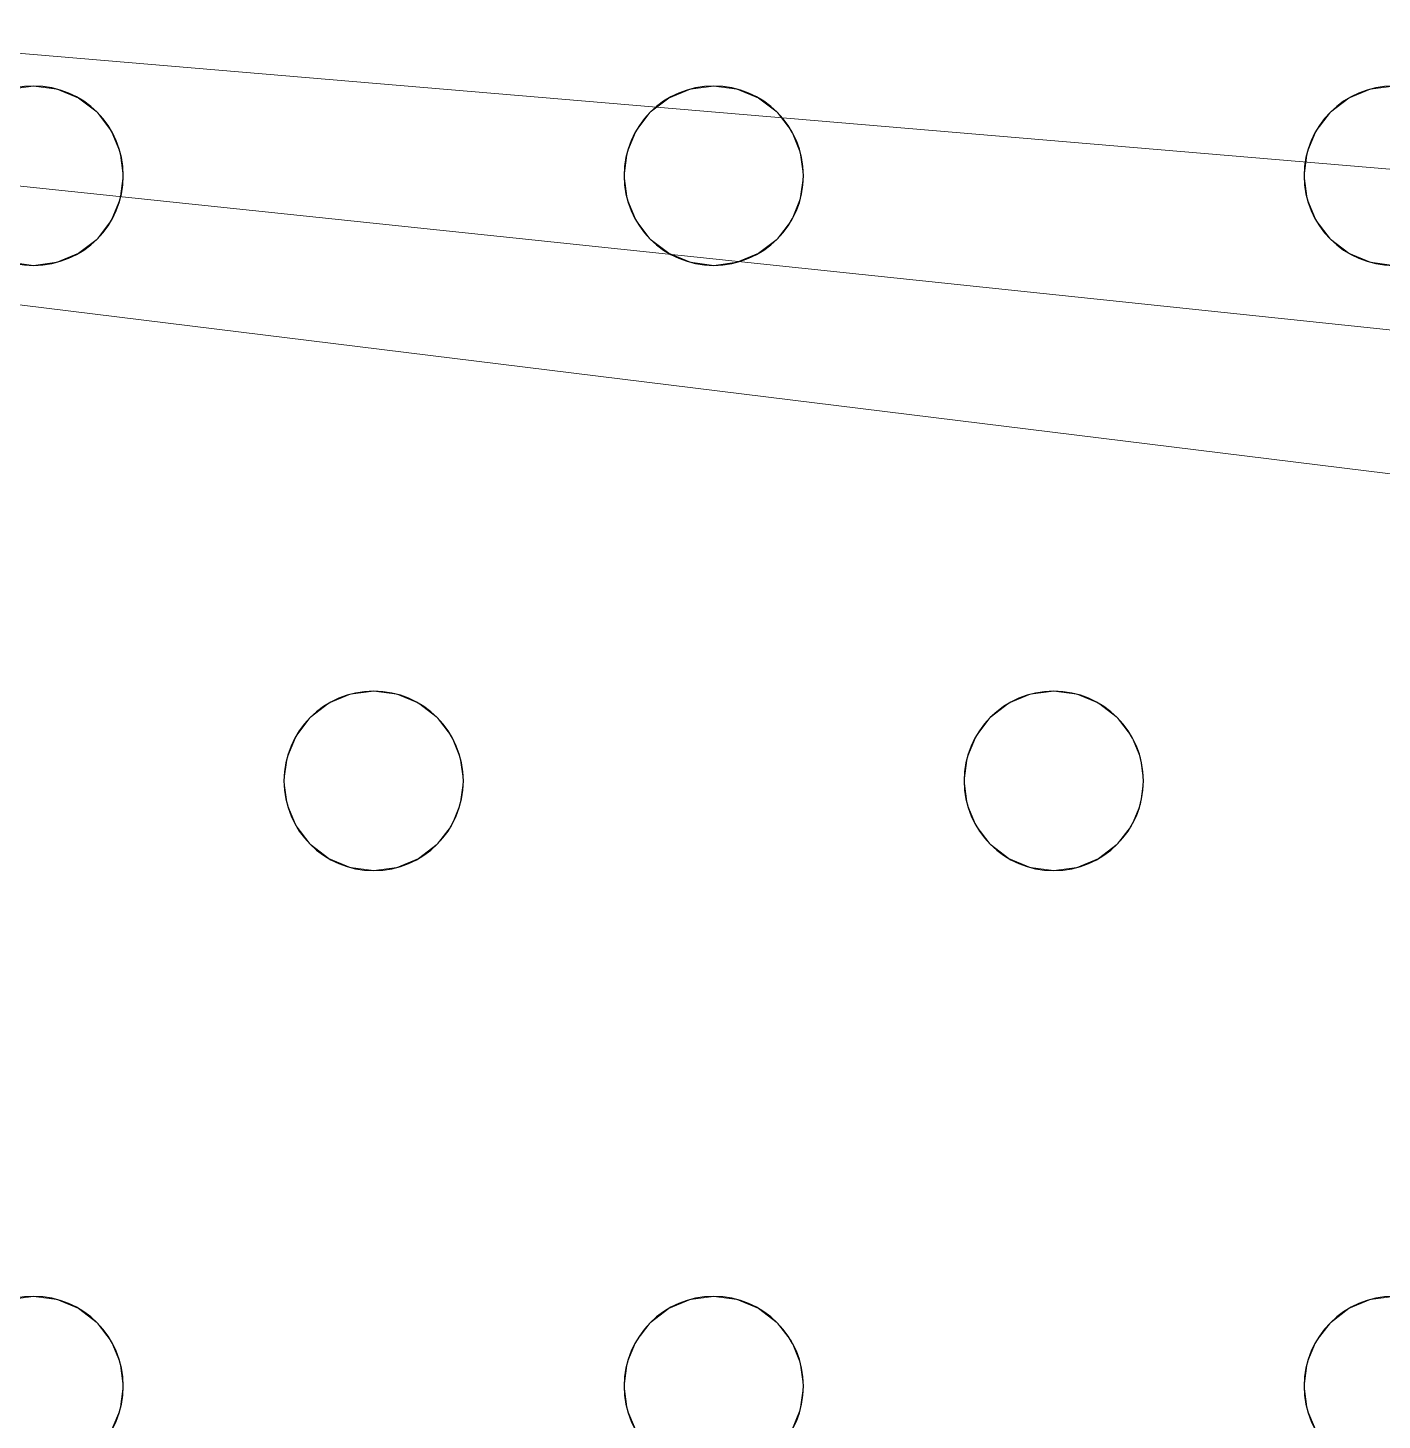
# Model space of a CAD drawing. Header units: millimetres. Extents: x -1 to 1201, y -701 to 1.
# Drawn here: x 412.6 to 473, y -153.5 to -91.4 of the extents above; entities that cross this region are included whole.
import ezdxf

# ---------------------------------------------------------------- set-up
doc = ezdxf.new("R2010")
doc.units = ezdxf.units.MM
doc.layers.add('IQ_200_3D', color=1, linetype='Continuous')
doc.layers.add('IQ_204_2D', color=7, linetype='Continuous')

msp = doc.modelspace()

# ---------------------------------------------------------------- linework, layer by layer
at = {"layer": 'IQ_200_3D', "lineweight": 18}
for points, invisible_edges in [([(554.549, -73, 890), (124.349, -73, 890), (352.216, -94, 890), (382.549, -94, 890)], 14), ([(124.349, -73, 888), (554.549, -73, 888), (352.216, -94, 888)], 14), ([(554.549, -73, 888), (412.882, -94, 888), (382.549, -94, 888), (352.216, -94, 888)], 15), ([(382.549, -94, 890), (383.584, -94.136, 890), (412.882, -94, 890), (554.549, -73, 890)], 14), ([(412.882, -94, 890), (413.918, -94.136, 890), (443.216, -94, 890), (554.549, -73, 890)], 14), ([(554.549, -73, 888), (473.549, -94, 888), (443.216, -94, 888), (412.882, -94, 888)], 15), ([(443.216, -94, 890), (473.549, -94, 890), (554.549, -73, 890)], 15), ([(383.584, -94.136, 888), (382.549, -94, 888), (412.882, -94, 888), (411.847, -94.136, 888)], 10), ([(383.584, -94.136, 890), (384.549, -94.536, 890), (411.847, -94.136, 890), (412.882, -94, 890)], 10), ([(411.847, -94.136, 888), (412.882, -94, 888), (412.882, -94, 890), (411.847, -94.136, 890)], 10), ([(413.918, -94.136, 888), (412.882, -94, 888), (443.216, -94, 888), (442.18, -94.136, 888)], 10), ([(412.882, -94, 888), (413.918, -94.136, 888), (413.918, -94.136, 890), (412.882, -94, 890)], 10), ([(413.918, -94.136, 890), (414.882, -94.536, 890), (442.18, -94.136, 890), (443.216, -94, 890)], 10), ([(414.882, -94.536, 888), (413.918, -94.136, 888), (442.18, -94.136, 888), (441.216, -94.536, 888)], 10), ([(414.882, -94.536, 890), (413.918, -94.136, 890), (413.918, -94.136, 888), (414.882, -94.536, 888)], 10), ([(414.882, -94.536, 890), (415.711, -95.172, 890), (441.216, -94.536, 890), (442.18, -94.136, 890)], 10), ([(442.18, -94.136, 890), (441.216, -94.536, 890), (441.216, -94.536, 888), (442.18, -94.136, 888)], 10), ([(442.18, -94.136, 888), (443.216, -94, 888), (443.216, -94, 890), (442.18, -94.136, 890)], 10), ([(473.549, -94, 890), (443.216, -94, 890), (444.251, -94.136, 890), (472.514, -94.136, 890)], 5), ([(444.251, -94.136, 888), (443.216, -94, 888), (473.549, -94, 888), (472.514, -94.136, 888)], 10), ([(443.216, -94, 888), (444.251, -94.136, 888), (444.251, -94.136, 890), (443.216, -94, 890)], 10), ([(472.514, -94.136, 890), (444.251, -94.136, 890), (445.216, -94.536, 890), (471.549, -94.536, 890)], 5), ([(445.216, -94.536, 888), (444.251, -94.136, 888), (472.514, -94.136, 888), (471.549, -94.536, 888)], 10), ([(445.216, -94.536, 890), (444.251, -94.136, 890), (444.251, -94.136, 888), (445.216, -94.536, 888)], 10), ([(472.514, -94.136, 890), (471.549, -94.536, 890), (471.549, -94.536, 888), (472.514, -94.136, 888)], 10), ([(472.514, -94.136, 888), (473.549, -94, 888), (473.549, -94, 890), (472.514, -94.136, 890)], 10), ([(415.711, -95.172, 888), (414.882, -94.536, 888), (441.216, -94.536, 888), (440.387, -95.172, 888)], 10), ([(415.711, -95.172, 890), (414.882, -94.536, 890), (414.882, -94.536, 888), (415.711, -95.172, 888)], 10), ([(415.711, -95.172, 890), (416.347, -96, 890), (440.387, -95.172, 890), (441.216, -94.536, 890)], 10), ([(441.216, -94.536, 890), (440.387, -95.172, 890), (440.387, -95.172, 888), (441.216, -94.536, 888)], 10), ([(471.549, -94.536, 890), (445.216, -94.536, 890), (446.044, -95.172, 890), (470.721, -95.172, 890)], 5), ([(446.044, -95.172, 888), (445.216, -94.536, 888), (471.549, -94.536, 888)], 14), ([(446.044, -95.172, 890), (445.216, -94.536, 890), (445.216, -94.536, 888), (446.044, -95.172, 888)], 10), ([(470.721, -95.172, 888), (446.68, -96, 888), (446.044, -95.172, 888), (471.549, -94.536, 888)], 5), ([(471.549, -94.536, 890), (470.721, -95.172, 890), (470.721, -95.172, 888), (471.549, -94.536, 888)], 10), ([(416.347, -96, 888), (415.711, -95.172, 888), (440.387, -95.172, 888), (439.752, -96, 888)], 10), ([(416.347, -96, 890), (415.711, -95.172, 890), (415.711, -95.172, 888), (416.347, -96, 888)], 10), ([(416.347, -96, 890), (416.746, -96.965, 890), (439.752, -96, 890), (440.387, -95.172, 890)], 10), ([(440.387, -95.172, 890), (439.752, -96, 890), (439.752, -96, 888), (440.387, -95.172, 888)], 10), ([(470.721, -95.172, 890), (446.044, -95.172, 890), (446.68, -96, 890), (470.085, -96, 890)], 5), ([(446.68, -96, 890), (446.044, -95.172, 890), (446.044, -95.172, 888), (446.68, -96, 888)], 10), ([(446.68, -96, 888), (470.721, -95.172, 888), (470.085, -96, 888)], 13), ([(470.721, -95.172, 890), (470.085, -96, 890), (470.085, -96, 888), (470.721, -95.172, 888)], 10), ([(439.752, -96, 888), (416.746, -96.965, 888), (416.347, -96, 888)], 13), ([(416.746, -96.965, 890), (416.347, -96, 890), (416.347, -96, 888), (416.746, -96.965, 888)], 10), ([(416.746, -96.965, 890), (416.882, -98, 890), (439.352, -96.965, 890), (439.752, -96, 890)], 10), ([(439.352, -96.965, 888), (416.882, -98, 888), (416.746, -96.965, 888), (439.752, -96, 888)], 5), ([(439.752, -96, 890), (439.352, -96.965, 890), (439.352, -96.965, 888), (439.752, -96, 888)], 10), ([(447.079, -96.965, 890), (469.685, -96.965, 890), (470.085, -96, 890), (446.68, -96, 890)], 5), ([(470.085, -96, 888), (469.685, -96.965, 888), (447.079, -96.965, 888), (446.68, -96, 888)], 10), ([(447.079, -96.965, 890), (446.68, -96, 890), (446.68, -96, 888), (447.079, -96.965, 888)], 10), ([(470.085, -96, 890), (469.685, -96.965, 890), (469.685, -96.965, 888), (470.085, -96, 888)], 10), ([(439.216, -98, 888), (416.746, -99.035, 888), (416.882, -98, 888), (439.352, -96.965, 888)], 5), ([(416.882, -98, 890), (416.746, -96.965, 890), (416.746, -96.965, 888), (416.882, -98, 888)], 2), ([(416.882, -98, 890), (439.216, -98, 890), (439.352, -96.965, 890)], 13), ([(439.352, -96.965, 890), (439.216, -98, 890), (439.216, -98, 888), (439.352, -96.965, 888)], 8), ([(469.685, -96.965, 890), (447.079, -96.965, 890), (447.216, -98, 890), (469.549, -98, 890)], 5), ([(469.685, -96.965, 888), (469.549, -98, 888), (447.216, -98, 888), (447.079, -96.965, 888)], 10), ([(447.216, -98, 890), (447.079, -96.965, 890), (447.079, -96.965, 888), (447.216, -98, 888)], 2), ([(469.685, -96.965, 890), (469.549, -98, 890), (469.549, -98, 888), (469.685, -96.965, 888)], 8), ([(439.352, -99.035, 888), (416.347, -100, 888), (416.746, -99.035, 888), (439.216, -98, 888)], 5), ([(439.216, -98, 890), (416.882, -98, 890), (416.746, -99.035, 890), (439.352, -99.035, 890)], 5), ([(416.746, -99.035, 890), (416.882, -98, 890), (416.882, -98, 888), (416.746, -99.035, 888)], 8), ([(439.216, -98, 890), (439.352, -99.035, 890), (439.352, -99.035, 888), (439.216, -98, 888)], 2), ([(447.079, -99.035, 890), (469.685, -99.035, 890), (469.549, -98, 890), (447.216, -98, 890)], 5), ([(469.549, -98, 888), (469.685, -99.035, 888), (447.079, -99.035, 888), (447.216, -98, 888)], 10), ([(447.079, -99.035, 890), (447.216, -98, 890), (447.216, -98, 888), (447.079, -99.035, 888)], 8), ([(469.549, -98, 890), (469.685, -99.035, 890), (469.685, -99.035, 888), (469.549, -98, 888)], 2), ([(439.352, -99.035, 890), (416.746, -99.035, 890), (416.347, -100, 890), (439.752, -100, 890)], 5), ([(416.347, -100, 888), (439.352, -99.035, 888), (439.752, -100, 888)], 13), ([(416.347, -100, 890), (416.746, -99.035, 890), (416.746, -99.035, 888), (416.347, -100, 888)], 10), ([(439.352, -99.035, 890), (439.752, -100, 890), (439.752, -100, 888), (439.352, -99.035, 888)], 10), ([(446.68, -100, 890), (458.382, -121, 890), (470.085, -100, 890), (469.685, -99.035, 890)], 11), ([(469.685, -99.035, 890), (447.079, -99.035, 890), (446.68, -100, 890)], 13), ([(470.085, -100, 888), (458.382, -121, 888), (446.68, -100, 888), (469.685, -99.035, 888)], 7), ([(469.685, -99.035, 888), (446.68, -100, 888), (447.079, -99.035, 888)], 13), ([(446.68, -100, 890), (447.079, -99.035, 890), (447.079, -99.035, 888), (446.68, -100, 888)], 10), ([(469.685, -99.035, 890), (470.085, -100, 890), (470.085, -100, 888), (469.685, -99.035, 888)], 10), ([(416.347, -100, 890), (415.711, -100.828, 890), (428.049, -121, 890), (439.752, -100, 890)], 14), ([(416.347, -100, 888), (439.752, -100, 888), (428.049, -121, 888), (415.711, -100.828, 888)], 7), ([(415.711, -100.828, 890), (416.347, -100, 890), (416.347, -100, 888), (415.711, -100.828, 888)], 10), ([(428.049, -121, 890), (429.084, -121.136, 890), (440.387, -100.828, 890), (439.752, -100, 890)], 10), ([(440.387, -100.828, 888), (429.084, -121.136, 888), (428.049, -121, 888), (439.752, -100, 888)], 5), ([(439.752, -100, 890), (440.387, -100.828, 890), (440.387, -100.828, 888), (439.752, -100, 888)], 10), ([(446.044, -100.828, 890), (457.347, -121.136, 890), (458.382, -121, 890), (446.68, -100, 890)], 5), ([(446.68, -100, 888), (458.382, -121, 888), (446.044, -100.828, 888)], 3), ([(446.044, -100.828, 890), (446.68, -100, 890), (446.68, -100, 888), (446.044, -100.828, 888)], 10), ([(470.721, -100.828, 890), (470.085, -100, 890), (458.382, -121, 890), (459.418, -121.136, 890)], 10), ([(458.382, -121, 888), (470.085, -100, 888), (470.721, -100.828, 888), (459.418, -121.136, 888)], 5), ([(470.085, -100, 890), (470.721, -100.828, 890), (470.721, -100.828, 888), (470.085, -100, 888)], 10), ([(427.014, -121.136, 890), (428.049, -121, 890), (415.711, -100.828, 890), (414.882, -101.464, 890)], 10), ([(415.711, -100.828, 888), (428.049, -121, 888), (427.014, -121.136, 888), (414.882, -101.464, 888)], 5), ([(414.882, -101.464, 890), (415.711, -100.828, 890), (415.711, -100.828, 888), (414.882, -101.464, 888)], 10), ([(440.387, -100.828, 890), (429.084, -121.136, 890), (441.216, -101.464, 890)], 3), ([(441.216, -101.464, 888), (429.084, -121.136, 888), (440.387, -100.828, 888)], 3), ([(440.387, -100.828, 890), (441.216, -101.464, 890), (441.216, -101.464, 888), (440.387, -100.828, 888)], 10), ([(457.347, -121.136, 890), (446.044, -100.828, 890), (445.216, -101.464, 890), (456.382, -121.536, 890)], 5), ([(446.044, -100.828, 888), (458.382, -121, 888), (457.347, -121.136, 888), (445.216, -101.464, 888)], 5), ([(445.216, -101.464, 890), (446.044, -100.828, 890), (446.044, -100.828, 888), (445.216, -101.464, 888)], 10), ([(471.549, -101.464, 890), (470.721, -100.828, 890), (459.418, -121.136, 890), (460.382, -121.536, 890)], 10), ([(471.549, -101.464, 888), (459.418, -121.136, 888), (470.721, -100.828, 888)], 3), ([(470.721, -100.828, 890), (471.549, -101.464, 890), (471.549, -101.464, 888), (470.721, -100.828, 888)], 10), ([(400.544, -122.172, 888), (399.716, -121.536, 888), (411.847, -101.864, 888), (412.882, -102, 888)], 10), ([(400.544, -122.172, 890), (401.18, -123, 890), (412.882, -102, 890), (411.847, -101.864, 890)], 10), ([(412.882, -102, 888), (411.847, -101.864, 888), (411.847, -101.864, 890), (412.882, -102, 890)], 10), ([(413.918, -101.864, 890), (412.882, -102, 890), (425.221, -122.172, 890), (426.049, -121.536, 890)], 10), ([(425.221, -122.172, 888), (412.882, -102, 888), (413.918, -101.864, 888)], 13), ([(413.918, -101.864, 888), (412.882, -102, 888), (412.882, -102, 890), (413.918, -101.864, 890)], 10), ([(414.882, -101.464, 890), (413.918, -101.864, 890), (426.049, -121.536, 890), (427.014, -121.136, 890)], 10), ([(426.049, -121.536, 888), (425.221, -122.172, 888), (413.918, -101.864, 888), (414.882, -101.464, 888)], 10), ([(413.918, -101.864, 890), (414.882, -101.464, 890), (414.882, -101.464, 888), (413.918, -101.864, 888)], 10), ([(426.049, -121.536, 888), (414.882, -101.464, 888), (427.014, -121.136, 888)], 3), ([(441.216, -101.464, 890), (429.084, -121.136, 890), (430.049, -121.536, 890), (442.18, -101.864, 890)], 5), ([(430.049, -121.536, 888), (429.084, -121.136, 888), (441.216, -101.464, 888), (442.18, -101.864, 888)], 10), ([(430.878, -122.172, 890), (442.18, -101.864, 890), (430.049, -121.536, 890)], 3), ([(430.878, -122.172, 888), (430.049, -121.536, 888), (442.18, -101.864, 888), (443.216, -102, 888)], 10), ([(430.878, -122.172, 890), (431.513, -123, 890), (443.216, -102, 890), (442.18, -101.864, 890)], 10), ([(441.216, -101.464, 890), (442.18, -101.864, 890), (442.18, -101.864, 888), (441.216, -101.464, 888)], 10), ([(443.216, -102, 888), (442.18, -101.864, 888), (442.18, -101.864, 890), (443.216, -102, 890)], 10), ([(455.554, -122.172, 890), (456.382, -121.536, 890), (444.251, -101.864, 890), (443.216, -102, 890)], 10), ([(443.216, -102, 888), (444.251, -101.864, 888), (455.554, -122.172, 888), (454.918, -123, 888)], 10), ([(444.251, -101.864, 888), (443.216, -102, 888), (443.216, -102, 890), (444.251, -101.864, 890)], 10), ([(445.216, -101.464, 890), (444.251, -101.864, 890), (456.382, -121.536, 890)], 14), ([(456.382, -121.536, 888), (455.554, -122.172, 888), (444.251, -101.864, 888), (445.216, -101.464, 888)], 10), ([(444.251, -101.864, 890), (445.216, -101.464, 890), (445.216, -101.464, 888), (444.251, -101.864, 888)], 10), ([(445.216, -101.464, 888), (457.347, -121.136, 888), (456.382, -121.536, 888)], 13), ([(460.382, -121.536, 888), (459.418, -121.136, 888), (471.549, -101.464, 888), (472.514, -101.864, 888)], 10), ([(472.514, -101.864, 890), (471.549, -101.464, 890), (460.382, -121.536, 890), (461.211, -122.172, 890)], 10), ([(461.211, -122.172, 888), (460.382, -121.536, 888), (472.514, -101.864, 888), (473.549, -102, 888)], 10), ([(473.549, -102, 890), (472.514, -101.864, 890), (461.211, -122.172, 890), (461.847, -123, 890)], 10), ([(471.549, -101.464, 890), (472.514, -101.864, 890), (472.514, -101.864, 888), (471.549, -101.464, 888)], 10), ([(473.549, -102, 888), (472.514, -101.864, 888), (472.514, -101.864, 890), (473.549, -102, 890)], 10), ([(401.18, -123, 888), (400.544, -122.172, 888), (412.882, -102, 888)], 14), ([(401.18, -123, 890), (401.579, -123.965, 890), (424.585, -123, 890), (412.882, -102, 890)], 14), ([(412.882, -102, 888), (425.221, -122.172, 888), (424.585, -123, 888), (401.18, -123, 888)], 13), ([(425.221, -122.172, 890), (412.882, -102, 890), (424.585, -123, 890)], 3), ([(431.513, -123, 888), (430.878, -122.172, 888), (443.216, -102, 888), (454.918, -123, 888)], 14), ([(454.918, -123, 890), (455.554, -122.172, 890), (443.216, -102, 890), (431.513, -123, 890)], 14), ([(461.847, -123, 888), (461.211, -122.172, 888), (473.549, -102, 888), (485.252, -123, 888)], 14), ([(461.847, -123, 890), (462.246, -123.965, 890), (485.252, -123, 890), (473.549, -102, 890)], 14), ([(427.014, -121.136, 888), (428.049, -121, 888), (428.049, -121, 890), (427.014, -121.136, 890)], 10), ([(428.049, -121, 888), (429.084, -121.136, 888), (429.084, -121.136, 890), (428.049, -121, 890)], 10), ([(457.347, -121.136, 888), (458.382, -121, 888), (458.382, -121, 890), (457.347, -121.136, 890)], 10), ([(458.382, -121, 888), (459.418, -121.136, 888), (459.418, -121.136, 890), (458.382, -121, 890)], 10), ([(426.049, -121.536, 890), (425.221, -122.172, 890), (425.221, -122.172, 888), (426.049, -121.536, 888)], 10), ([(427.014, -121.136, 890), (426.049, -121.536, 890), (426.049, -121.536, 888), (427.014, -121.136, 888)], 10), ([(430.049, -121.536, 890), (429.084, -121.136, 890), (429.084, -121.136, 888), (430.049, -121.536, 888)], 10), ([(430.878, -122.172, 890), (430.049, -121.536, 890), (430.049, -121.536, 888), (430.878, -122.172, 888)], 10), ([(456.382, -121.536, 890), (455.554, -122.172, 890), (455.554, -122.172, 888), (456.382, -121.536, 888)], 10), ([(457.347, -121.136, 890), (456.382, -121.536, 890), (456.382, -121.536, 888), (457.347, -121.136, 888)], 10), ([(460.382, -121.536, 890), (459.418, -121.136, 890), (459.418, -121.136, 888), (460.382, -121.536, 888)], 10), ([(461.211, -122.172, 890), (460.382, -121.536, 890), (460.382, -121.536, 888), (461.211, -122.172, 888)], 10), ([(425.221, -122.172, 890), (424.585, -123, 890), (424.585, -123, 888), (425.221, -122.172, 888)], 10), ([(431.513, -123, 890), (430.878, -122.172, 890), (430.878, -122.172, 888), (431.513, -123, 888)], 10), ([(455.554, -122.172, 890), (454.918, -123, 890), (454.918, -123, 888), (455.554, -122.172, 888)], 10), ([(461.847, -123, 890), (461.211, -122.172, 890), (461.211, -122.172, 888), (461.847, -123, 888)], 10), ([(401.579, -123.965, 888), (401.18, -123, 888), (424.585, -123, 888), (424.185, -123.965, 888)], 10), ([(401.579, -123.965, 890), (401.716, -125, 890), (424.185, -123.965, 890), (424.585, -123, 890)], 10), ([(424.585, -123, 890), (424.185, -123.965, 890), (424.185, -123.965, 888), (424.585, -123, 888)], 10), ([(454.918, -123, 890), (431.513, -123, 890), (431.913, -123.965, 890), (454.519, -123.965, 890)], 5), ([(431.913, -123.965, 888), (431.513, -123, 888), (454.918, -123, 888), (454.519, -123.965, 888)], 10), ([(431.913, -123.965, 890), (431.513, -123, 890), (431.513, -123, 888), (431.913, -123.965, 888)], 10), ([(454.918, -123, 890), (454.519, -123.965, 890), (454.519, -123.965, 888), (454.918, -123, 888)], 10), ([(462.246, -123.965, 888), (461.847, -123, 888), (485.252, -123, 888), (484.852, -123.965, 888)], 10), ([(462.246, -123.965, 890), (461.847, -123, 890), (461.847, -123, 888), (462.246, -123.965, 888)], 10), ([(462.246, -123.965, 890), (484.852, -123.965, 890), (485.252, -123, 890)], 13), ([(424.185, -123.965, 888), (424.049, -125, 888), (401.716, -125, 888), (401.579, -123.965, 888)], 10), ([(401.716, -125, 890), (424.049, -125, 890), (424.185, -123.965, 890)], 13), ([(424.185, -123.965, 890), (424.049, -125, 890), (424.049, -125, 888), (424.185, -123.965, 888)], 8), ([(432.049, -125, 890), (454.382, -125, 890), (454.519, -123.965, 890), (431.913, -123.965, 890)], 5), ([(454.382, -125, 888), (431.913, -126.035, 888), (432.049, -125, 888), (454.519, -123.965, 888)], 5), ([(454.519, -123.965, 888), (432.049, -125, 888), (431.913, -123.965, 888)], 13), ([(432.049, -125, 890), (431.913, -123.965, 890), (431.913, -123.965, 888), (432.049, -125, 888)], 2), ([(454.519, -123.965, 890), (454.382, -125, 890), (454.382, -125, 888), (454.519, -123.965, 888)], 8), ([(484.852, -123.965, 890), (462.246, -123.965, 890), (462.382, -125, 890), (484.716, -125, 890)], 5), ([(484.852, -123.965, 888), (462.382, -125, 888), (462.246, -123.965, 888)], 13), ([(484.716, -125, 888), (462.246, -126.035, 888), (462.382, -125, 888), (484.852, -123.965, 888)], 5), ([(462.382, -125, 890), (462.246, -123.965, 890), (462.246, -123.965, 888), (462.382, -125, 888)], 2), ([(424.049, -125, 890), (401.716, -125, 890), (401.579, -126.035, 890), (424.185, -126.035, 890)], 5), ([(401.579, -126.035, 888), (401.716, -125, 888), (424.049, -125, 888), (424.185, -126.035, 888)], 10), ([(424.049, -125, 890), (424.185, -126.035, 890), (424.185, -126.035, 888), (424.049, -125, 888)], 2), ([(431.913, -126.035, 888), (454.382, -125, 888), (454.519, -126.035, 888), (431.513, -127, 888)], 5), ([(431.913, -126.035, 890), (454.519, -126.035, 890), (454.382, -125, 890), (432.049, -125, 890)], 5), ([(431.913, -126.035, 890), (432.049, -125, 890), (432.049, -125, 888), (431.913, -126.035, 888)], 8), ([(454.382, -125, 890), (454.519, -126.035, 890), (454.519, -126.035, 888), (454.382, -125, 888)], 2), ([(462.246, -126.035, 890), (461.847, -127, 890), (484.852, -126.035, 890), (484.716, -125, 890)], 10), ([(484.716, -125, 890), (462.382, -125, 890), (462.246, -126.035, 890)], 13), ([(462.246, -126.035, 888), (484.716, -125, 888), (484.852, -126.035, 888)], 13), ([(462.246, -126.035, 890), (462.382, -125, 890), (462.382, -125, 888), (462.246, -126.035, 888)], 8), ([(424.185, -126.035, 890), (401.579, -126.035, 890), (401.18, -127, 890), (424.585, -127, 890)], 5), ([(401.18, -127, 888), (401.579, -126.035, 888), (424.185, -126.035, 888), (424.585, -127, 888)], 10), ([(424.185, -126.035, 890), (424.585, -127, 890), (424.585, -127, 888), (424.185, -126.035, 888)], 10), ([(454.519, -126.035, 890), (431.913, -126.035, 890), (431.513, -127, 890), (454.918, -127, 890)], 5), ([(431.513, -127, 888), (454.519, -126.035, 888), (454.918, -127, 888), (443.216, -148, 888)], 13), ([(431.513, -127, 890), (431.913, -126.035, 890), (431.913, -126.035, 888), (431.513, -127, 888)], 10), ([(454.519, -126.035, 890), (454.918, -127, 890), (454.918, -127, 888), (454.519, -126.035, 888)], 10), ([(461.847, -127, 890), (485.252, -127, 890), (484.852, -126.035, 890)], 13), ([(461.847, -127, 888), (462.246, -126.035, 888), (484.852, -126.035, 888), (485.252, -127, 888)], 10), ([(461.847, -127, 890), (462.246, -126.035, 890), (462.246, -126.035, 888), (461.847, -127, 888)], 10), ([(401.18, -127, 890), (400.544, -127.828, 890), (412.882, -148, 890), (424.585, -127, 890)], 14), ([(412.882, -148, 888), (400.544, -127.828, 888), (401.18, -127, 888), (424.585, -127, 888)], 13), ([(425.221, -127.828, 890), (424.585, -127, 890), (412.882, -148, 890)], 14), ([(425.221, -127.828, 888), (413.918, -148.136, 888), (412.882, -148, 888), (424.585, -127, 888)], 5), ([(424.585, -127, 890), (425.221, -127.828, 890), (425.221, -127.828, 888), (424.585, -127, 888)], 10), ([(431.513, -127, 890), (430.878, -127.828, 890), (443.216, -148, 890), (454.918, -127, 890)], 14), ([(430.878, -127.828, 888), (431.513, -127, 888), (443.216, -148, 888), (442.18, -148.136, 888)], 10), ([(430.878, -127.828, 890), (431.513, -127, 890), (431.513, -127, 888), (430.878, -127.828, 888)], 10), ([(455.554, -127.828, 890), (454.918, -127, 890), (443.216, -148, 890)], 14), ([(443.216, -148, 888), (454.918, -127, 888), (455.554, -127.828, 888), (444.251, -148.136, 888)], 5), ([(454.918, -127, 890), (455.554, -127.828, 890), (455.554, -127.828, 888), (454.918, -127, 888)], 10), ([(461.847, -127, 890), (461.211, -127.828, 890), (473.549, -148, 890), (485.252, -127, 890)], 14), ([(473.549, -148, 888), (461.211, -127.828, 888), (461.847, -127, 888), (485.252, -127, 888)], 13), ([(461.211, -127.828, 890), (461.847, -127, 890), (461.847, -127, 888), (461.211, -127.828, 888)], 10), ([(400.544, -127.828, 890), (399.716, -128.464, 890), (411.847, -148.136, 890), (412.882, -148, 890)], 10), ([(411.847, -148.136, 888), (399.716, -128.464, 888), (400.544, -127.828, 888), (412.882, -148, 888)], 5), ([(413.918, -148.136, 890), (426.049, -128.464, 890), (425.221, -127.828, 890), (412.882, -148, 890)], 5), ([(425.221, -127.828, 888), (426.049, -128.464, 888), (413.918, -148.136, 888)], 14), ([(425.221, -127.828, 890), (426.049, -128.464, 890), (426.049, -128.464, 888), (425.221, -127.828, 888)], 10), ([(430.878, -127.828, 890), (430.049, -128.464, 890), (442.18, -148.136, 890), (443.216, -148, 890)], 10), ([(430.049, -128.464, 888), (430.878, -127.828, 888), (442.18, -148.136, 888), (441.216, -148.536, 888)], 10), ([(430.049, -128.464, 890), (430.878, -127.828, 890), (430.878, -127.828, 888), (430.049, -128.464, 888)], 10), ([(444.251, -148.136, 890), (456.382, -128.464, 890), (455.554, -127.828, 890), (443.216, -148, 890)], 5), ([(456.382, -128.464, 888), (444.251, -148.136, 888), (455.554, -127.828, 888)], 3), ([(455.554, -127.828, 890), (456.382, -128.464, 890), (456.382, -128.464, 888), (455.554, -127.828, 888)], 10), ([(472.514, -148.136, 890), (461.211, -127.828, 890), (460.382, -128.464, 890), (471.549, -148.536, 890)], 5), ([(472.514, -148.136, 888), (460.382, -128.464, 888), (461.211, -127.828, 888), (473.549, -148, 888)], 5), ([(460.382, -128.464, 890), (461.211, -127.828, 890), (461.211, -127.828, 888), (460.382, -128.464, 888)], 10), ([(472.514, -148.136, 890), (473.549, -148, 890), (461.211, -127.828, 890)], 14), ([(426.049, -128.464, 890), (413.918, -148.136, 890), (414.882, -148.536, 890), (427.014, -128.864, 890)], 5), ([(414.882, -148.536, 888), (413.918, -148.136, 888), (426.049, -128.464, 888), (427.014, -128.864, 888)], 10), ([(426.049, -128.464, 890), (427.014, -128.864, 890), (427.014, -128.864, 888), (426.049, -128.464, 888)], 10), ([(430.049, -128.464, 890), (429.084, -128.864, 890), (441.216, -148.536, 890), (442.18, -148.136, 890)], 10), ([(429.084, -128.864, 888), (430.049, -128.464, 888), (441.216, -148.536, 888), (440.387, -149.172, 888)], 10), ([(429.084, -128.864, 890), (430.049, -128.464, 890), (430.049, -128.464, 888), (429.084, -128.864, 888)], 10), ([(445.216, -148.536, 890), (457.347, -128.864, 890), (456.382, -128.464, 890), (444.251, -148.136, 890)], 5), ([(445.216, -148.536, 888), (444.251, -148.136, 888), (456.382, -128.464, 888), (457.347, -128.864, 888)], 10), ([(456.382, -128.464, 890), (457.347, -128.864, 890), (457.347, -128.864, 888), (456.382, -128.464, 888)], 10), ([(471.549, -148.536, 890), (460.382, -128.464, 890), (459.418, -128.864, 890), (470.721, -149.172, 890)], 5), ([(471.549, -148.536, 888), (459.418, -128.864, 888), (460.382, -128.464, 888), (472.514, -148.136, 888)], 5), ([(459.418, -128.864, 890), (460.382, -128.464, 890), (460.382, -128.464, 888), (459.418, -128.864, 888)], 10), ([(415.711, -149.172, 890), (428.049, -129, 890), (427.014, -128.864, 890), (414.882, -148.536, 890)], 5), ([(427.014, -128.864, 888), (428.049, -129, 888), (415.711, -149.172, 888), (414.882, -148.536, 888)], 10), ([(428.049, -129, 890), (415.711, -149.172, 890), (416.347, -150, 890), (439.752, -150, 890)], 13), ([(416.347, -150, 888), (415.711, -149.172, 888), (428.049, -129, 888), (439.752, -150, 888)], 14), ([(428.049, -129, 888), (427.014, -128.864, 888), (427.014, -128.864, 890), (428.049, -129, 890)], 10), ([(429.084, -128.864, 890), (428.049, -129, 890), (440.387, -149.172, 890), (441.216, -148.536, 890)], 10), ([(428.049, -129, 888), (429.084, -128.864, 888), (440.387, -149.172, 888), (439.752, -150, 888)], 10), ([(429.084, -128.864, 888), (428.049, -129, 888), (428.049, -129, 890), (429.084, -128.864, 890)], 10), ([(428.049, -129, 890), (439.752, -150, 890), (440.387, -149.172, 890)], 13), ([(445.216, -148.536, 890), (446.044, -149.172, 890), (457.347, -128.864, 890)], 14), ([(446.044, -149.172, 888), (445.216, -148.536, 888), (457.347, -128.864, 888), (458.382, -129, 888)], 10), ([(458.382, -129, 890), (457.347, -128.864, 890), (446.044, -149.172, 890), (446.68, -150, 890)], 10), ([(446.68, -150, 888), (446.044, -149.172, 888), (458.382, -129, 888), (470.085, -150, 888)], 14), ([(446.68, -150, 890), (447.079, -150.965, 890), (470.085, -150, 890), (458.382, -129, 890)], 14), ([(458.382, -129, 888), (457.347, -128.864, 888), (457.347, -128.864, 890), (458.382, -129, 890)], 10), ([(470.721, -149.172, 890), (459.418, -128.864, 890), (458.382, -129, 890), (470.085, -150, 890)], 5), ([(458.382, -129, 888), (459.418, -128.864, 888), (470.721, -149.172, 888), (470.085, -150, 888)], 10), ([(459.418, -128.864, 888), (458.382, -129, 888), (458.382, -129, 890), (459.418, -128.864, 890)], 10), ([(459.418, -128.864, 888), (471.549, -148.536, 888), (470.721, -149.172, 888)], 13), ([(411.847, -148.136, 888), (412.882, -148, 888), (412.882, -148, 890), (411.847, -148.136, 890)], 10), ([(412.882, -148, 888), (413.918, -148.136, 888), (413.918, -148.136, 890), (412.882, -148, 890)], 10), ([(414.882, -148.536, 890), (413.918, -148.136, 890), (413.918, -148.136, 888), (414.882, -148.536, 888)], 10), ([(442.18, -148.136, 890), (441.216, -148.536, 890), (441.216, -148.536, 888), (442.18, -148.136, 888)], 10), ([(442.18, -148.136, 888), (443.216, -148, 888), (443.216, -148, 890), (442.18, -148.136, 890)], 10), ([(443.216, -148, 888), (444.251, -148.136, 888), (444.251, -148.136, 890), (443.216, -148, 890)], 10), ([(445.216, -148.536, 890), (444.251, -148.136, 890), (444.251, -148.136, 888), (445.216, -148.536, 888)], 10), ([(472.514, -148.136, 890), (471.549, -148.536, 890), (471.549, -148.536, 888), (472.514, -148.136, 888)], 10), ([(472.514, -148.136, 888), (473.549, -148, 888), (473.549, -148, 890), (472.514, -148.136, 890)], 10), ([(415.711, -149.172, 890), (414.882, -148.536, 890), (414.882, -148.536, 888), (415.711, -149.172, 888)], 10), ([(441.216, -148.536, 890), (440.387, -149.172, 890), (440.387, -149.172, 888), (441.216, -148.536, 888)], 10), ([(446.044, -149.172, 890), (445.216, -148.536, 890), (445.216, -148.536, 888), (446.044, -149.172, 888)], 10), ([(471.549, -148.536, 890), (470.721, -149.172, 890), (470.721, -149.172, 888), (471.549, -148.536, 888)], 10), ([(416.347, -150, 890), (415.711, -149.172, 890), (415.711, -149.172, 888), (416.347, -150, 888)], 10), ([(440.387, -149.172, 890), (439.752, -150, 890), (439.752, -150, 888), (440.387, -149.172, 888)], 10), ([(446.68, -150, 890), (446.044, -149.172, 890), (446.044, -149.172, 888), (446.68, -150, 888)], 10), ([(470.721, -149.172, 890), (470.085, -150, 890), (470.085, -150, 888), (470.721, -149.172, 888)], 10), ([(439.752, -150, 890), (416.347, -150, 890), (416.746, -150.965, 890), (439.352, -150.965, 890)], 5), ([(416.746, -150.965, 888), (416.347, -150, 888), (439.752, -150, 888), (439.352, -150.965, 888)], 10), ([(416.746, -150.965, 890), (416.347, -150, 890), (416.347, -150, 888), (416.746, -150.965, 888)], 10), ([(439.752, -150, 890), (439.352, -150.965, 890), (439.352, -150.965, 888), (439.752, -150, 888)], 10), ([(470.085, -150, 888), (469.685, -150.965, 888), (447.079, -150.965, 888), (446.68, -150, 888)], 10), ([(447.079, -150.965, 890), (446.68, -150, 890), (446.68, -150, 888), (447.079, -150.965, 888)], 10), ([(447.079, -150.965, 890), (447.216, -152, 890), (469.685, -150.965, 890), (470.085, -150, 890)], 10), ([(470.085, -150, 890), (469.685, -150.965, 890), (469.685, -150.965, 888), (470.085, -150, 888)], 10), ([(439.352, -150.965, 890), (416.746, -150.965, 890), (416.882, -152, 890)], 13), ([(416.882, -152, 890), (416.746, -153.035, 890), (439.216, -152, 890), (439.352, -150.965, 890)], 10), ([(439.216, -152, 888), (416.746, -153.035, 888), (416.882, -152, 888), (439.352, -150.965, 888)], 5), ([(439.352, -150.965, 888), (416.882, -152, 888), (416.746, -150.965, 888)], 13), ([(416.882, -152, 890), (416.746, -150.965, 890), (416.746, -150.965, 888), (416.882, -152, 888)], 2), ([(439.352, -150.965, 890), (439.216, -152, 890), (439.216, -152, 888), (439.352, -150.965, 888)], 8), ([(447.216, -152, 890), (447.079, -153.035, 890), (469.549, -152, 890), (469.685, -150.965, 890)], 10), ([(447.216, -152, 888), (447.079, -150.965, 888), (469.685, -150.965, 888), (469.549, -152, 888)], 10), ([(447.216, -152, 890), (447.079, -150.965, 890), (447.079, -150.965, 888), (447.216, -152, 888)], 2), ([(469.685, -150.965, 890), (469.549, -152, 890), (469.549, -152, 888), (469.685, -150.965, 888)], 8), ([(416.746, -153.035, 890), (439.352, -153.035, 890), (439.216, -152, 890)], 13), ([(416.746, -153.035, 888), (439.216, -152, 888), (439.352, -153.035, 888)], 13), ([(416.746, -153.035, 890), (416.882, -152, 890), (416.882, -152, 888), (416.746, -153.035, 888)], 8), ([(439.216, -152, 890), (439.352, -153.035, 890), (439.352, -153.035, 888), (439.216, -152, 888)], 2), ([(469.685, -153.035, 888), (446.68, -154, 888), (447.079, -153.035, 888), (469.549, -152, 888)], 5), ([(469.549, -152, 890), (447.079, -153.035, 890), (469.685, -153.035, 890)], 3), ([(447.079, -153.035, 888), (447.216, -152, 888), (469.549, -152, 888)], 14), ([(447.079, -153.035, 890), (447.216, -152, 890), (447.216, -152, 888), (447.079, -153.035, 888)], 8), ([(469.549, -152, 890), (469.685, -153.035, 890), (469.685, -153.035, 888), (469.549, -152, 888)], 2), ([(439.352, -153.035, 890), (416.746, -153.035, 890), (416.347, -154, 890), (439.752, -154, 890)], 5), ([(416.347, -154, 888), (416.746, -153.035, 888), (439.352, -153.035, 888), (439.752, -154, 888)], 10), ([(416.347, -154, 890), (416.746, -153.035, 890), (416.746, -153.035, 888), (416.347, -154, 888)], 10), ([(439.352, -153.035, 890), (439.752, -154, 890), (439.752, -154, 888), (439.352, -153.035, 888)], 10), ([(469.685, -153.035, 890), (447.079, -153.035, 890), (446.68, -154, 890), (470.085, -154, 890)], 5), ([(446.68, -154, 888), (469.685, -153.035, 888), (470.085, -154, 888)], 13), ([(446.68, -154, 890), (447.079, -153.035, 890), (447.079, -153.035, 888), (446.68, -154, 888)], 10), ([(469.685, -153.035, 890), (470.085, -154, 890), (470.085, -154, 888), (469.685, -153.035, 888)], 10)]:
    msp.add_3dface(points, dxfattribs=dict(at, invisible_edges=invisible_edges))
at = {"layer": 'IQ_204_2D'}
for centre, start, end in [((412.882, -98), 0, 180), ((443.216, -98), 0, 180), ((473.549, -98), 0, 180), ((412.882, -98), 180, 0), ((443.216, -98), 180, 360), ((473.549, -98), 180, 0), ((428.049, -125), 0, 180), ((458.382, -125), 0, 180), ((428.049, -125), 180, 0), ((458.382, -125), 180, 360), ((412.882, -152), 0, 180), ((443.216, -152), 0, 180), ((473.549, -152), 0, 180), ((412.882, -152), 180, 0), ((443.216, -152), 180, 360), ((473.549, -152), 180, 0)]:
    msp.add_arc(centre, 4, start, end, dxfattribs=at)

# ---------------------------------------------------------------- meshes
at = {"layer": 'IQ_200_3D', "lineweight": 18}
mesh = msp.add_polyface(dxfattribs=at)
corners = [(1200, 0, 850), (1200, -700, 850), (0, -700, 850), (0, 0, 850), (810.5, -594, 850), (811.556, -602.023, 850), (814.653, -609.5, 850), (819.58, -615.92, 850), (826, -620.847, 850), (833.477, -623.944, 850), (841.5, -625, 850), (1059.5, -625, 850), (1067.523, -623.944, 850), (1075, -620.847, 850), (1081.42, -615.92, 850), (1086.347, -609.5, 850), (1089.444, -602.023, 850), (1090.5, -594, 850), (1090.5, -476, 850), (1089.444, -467.977, 850), (1086.347, -460.5, 850), (1081.42, -454.08, 850), (1075, -449.153, 850), (1067.523, -446.056, 850), (1059.5, -445, 850), (841.5, -445, 850), (833.477, -446.056, 850), (826, -449.153, 850), (819.58, -454.08, 850), (814.653, -460.5, 850), (811.556, -467.977, 850), (810.5, -476, 850)]
mesh.append_faces([[corners[k] for k in face] for face in [(29, 3, 28), (6, 2, 5), (4, 2, 31), (23, 0, 22), (13, 1, 12), (15, 1, 14), (11, 1, 10)]], dxfattribs={"vtx0": -1, "vtx1": -1})
mesh.append_faces([[corners[k] for k in face] for face in [(3, 29, 30, 2), (2, 30, 31), (0, 25, 26), (2, 6, 7), (2, 9, 10, 1), (0, 20, 21), (1, 18, 19), (1, 15, 16)]], dxfattribs={"vtx0": -1, "vtx2": -1})
mesh.append_faces([[corners[k] for k in face] for face in [(27, 28, 3), (4, 5, 2), (7, 8, 2), (8, 9, 2), (23, 24, 0), (21, 22, 0), (24, 25, 0), (13, 14, 1), (11, 12, 1), (16, 17, 1), (17, 18, 1)]], dxfattribs={"vtx1": -1, "vtx2": -1})
mesh.append_faces([[corners[k] for k in face] for face in [(26, 27, 3, 0), (19, 20, 0, 1)]], dxfattribs={"vtx1": -1, "vtx3": -1})
mesh = msp.add_polyface(dxfattribs=at)
corners = [(1200, -700, 900), (1200, -23, 900), (0, -23, 900), (0, -700, 900), (90, -35.113, 900), (1110, -35.113, 900), (1129.382, -37.665, 900), (1147.443, -45.146, 900), (1162.953, -57.047, 900), (1174.854, -72.557, 900), (1182.335, -90.618, 900), (1184.887, -110, 900), (1184.887, -610, 900), (1182.335, -629.382, 900), (1174.854, -647.443, 900), (1162.953, -662.953, 900), (1147.443, -674.854, 900), (1129.382, -682.335, 900), (1110, -684.887, 900), (90, -684.887, 900), (70.618, -682.335, 900), (52.557, -674.854, 900), (37.047, -662.953, 900), (25.146, -647.443, 900), (17.665, -629.382, 900), (15.113, -610, 900), (15.113, -110, 900), (17.665, -90.618, 900), (25.146, -72.557, 900), (37.047, -57.047, 900), (52.557, -45.146, 900), (70.618, -37.665, 900)]
mesh.append_faces([[corners[k] for k in face] for face in [(9, 1, 8), (14, 0, 13), (31, 2, 30), (28, 2, 27), (21, 3, 20), (23, 3, 22)]], dxfattribs={"vtx0": -1, "vtx1": -1})
mesh.append_faces([[corners[k] for k in face] for face in [(1, 9, 10), (1, 11, 12, 0), (0, 14, 15), (0, 18, 19, 3), (2, 28, 29), (3, 23, 24)]], dxfattribs={"vtx0": -1, "vtx2": -1})
mesh.append_faces([[corners[k] for k in face] for face in [(10, 11, 1), (5, 6, 1), (7, 8, 1), (6, 7, 1), (12, 13, 0), (15, 16, 0), (17, 18, 0), (16, 17, 0), (31, 4, 2), (29, 30, 2), (26, 27, 2), (21, 22, 3), (19, 20, 3), (24, 25, 3)]], dxfattribs={"vtx1": -1, "vtx2": -1})
mesh.append_faces([[corners[k] for k in face] for face in [(4, 5, 1, 2), (25, 26, 2, 3)]], dxfattribs={"vtx1": -1, "vtx3": -1})
mesh = msp.add_polyface(dxfattribs=at)
corners = [(1110, -48.392, 890), (90, -48.392, 890), (66.424, -53.082, 890), (46.437, -66.437, 890), (33.082, -86.424, 890), (28.392, -110, 890), (28.392, -610, 890), (33.082, -633.576, 890), (46.437, -653.563, 890), (66.424, -666.918, 890), (90, -671.608, 890), (1110, -671.608, 890), (1133.576, -666.918, 890), (1153.563, -653.563, 890), (1166.918, -633.576, 890), (1171.608, -610, 890), (1171.608, -110, 890), (1166.918, -86.424, 890), (1153.563, -66.437, 890), (1133.576, -53.082, 890), (122.5, -418.034, 890), (1077.5, -418.034, 890), (1089.656, -419.634, 890), (1100.983, -424.326, 890), (1110.71, -431.79, 890), (1118.174, -441.517, 890), (1122.866, -452.844, 890), (1124.466, -465, 890), (1124.466, -605, 890), (1122.866, -617.156, 890), (1118.174, -628.483, 890), (1110.71, -638.21, 890), (1100.983, -645.674, 890), (1089.656, -650.366, 890), (1077.5, -651.966, 890), (122.5, -651.966, 890), (110.344, -650.366, 890), (99.017, -645.674, 890), (89.29, -638.21, 890), (81.826, -628.483, 890), (77.134, -617.156, 890), (75.534, -605, 890), (75.534, -465, 890), (77.134, -452.844, 890), (81.826, -441.517, 890), (89.29, -431.79, 890), (99.017, -424.326, 890), (110.344, -419.634, 890), (122.5, -68.034, 890), (1077.5, -68.034, 890), (1089.656, -69.634, 890), (1100.983, -74.326, 890), (1110.71, -81.79, 890), (1118.174, -91.517, 890), (1122.866, -102.844, 890), (1124.466, -115, 890), (1124.466, -351, 890), (1122.866, -363.156, 890), (1118.174, -374.483, 890), (1110.71, -384.21, 890), (1100.983, -391.674, 890), (1089.656, -396.366, 890), (1077.5, -397.966, 890), (122.5, -397.966, 890), (110.344, -396.366, 890), (99.017, -391.674, 890), (89.29, -384.21, 890), (81.826, -374.483, 890), (77.134, -363.156, 890), (75.534, -351, 890), (75.534, -115, 890), (77.134, -102.844, 890), (81.826, -91.517, 890), (89.29, -81.79, 890), (99.017, -74.326, 890), (110.344, -69.634, 890)]
mesh.append_faces([[corners[k] for k in face] for face in [(65, 47, 64), (75, 1, 74), (71, 5, 70), (73, 2, 72)]], dxfattribs={"vtx0": -1, "vtx1": -1})
mesh.append_faces([[corners[k] for k in face] for face in [(15, 28, 29, 14), (11, 32, 33), (16, 55, 56, 15), (54, 17, 18, 53), (53, 18, 19, 52), (52, 19, 0, 51), (0, 50, 51), (10, 37, 38, 9), (64, 47, 20, 63), (8, 39, 40, 7), (39, 8, 9, 38), (69, 42, 43), (3, 71, 72, 2)]], dxfattribs={"vtx0": -1, "vtx2": -1})
mesh.append_faces([[corners[k] for k in face] for face in [(6, 41, 42, 69)]], dxfattribs={"vtx0": -1, "vtx2": -1, "vtx3": -1})
mesh.append_faces([[corners[k] for k in face] for face in [(11, 33, 34, 35), (1, 75, 48, 49), (71, 3, 4, 5)]], dxfattribs={"vtx0": -1, "vtx3": -1})
mesh.append_faces([[corners[k] for k in face] for face in [(36, 37, 10)]], dxfattribs={"vtx1": -1, "vtx2": -1})
mesh.append_faces([[corners[k] for k in face] for face in [(27, 28, 15, 56)]], dxfattribs={"vtx1": -1, "vtx2": -1, "vtx3": -1})
mesh.append_faces([[corners[k] for k in face] for face in [(13, 14, 29, 30), (12, 13, 30, 31), (26, 27, 56, 57), (31, 32, 11, 12), (24, 25, 58, 59), (21, 22, 61, 62), (22, 23, 60, 61), (23, 24, 59, 60), (25, 26, 57, 58), (54, 55, 16, 17), (49, 50, 0, 1), (20, 21, 62, 63), (35, 36, 10, 11), (45, 46, 66, 67), (46, 47, 65, 66), (6, 7, 40, 41), (43, 44, 68, 69), (44, 45, 67, 68), (73, 74, 1, 2), (69, 70, 5, 6)]], dxfattribs={"vtx1": -1, "vtx3": -1})
mesh = msp.add_polyface(dxfattribs=at)
corners = [(122.5, -68.034, 860), (110.344, -69.634, 860), (99.017, -74.326, 860), (89.29, -81.79, 860), (81.826, -91.517, 860), (77.134, -102.844, 860), (75.534, -115, 860), (75.534, -351, 860), (77.134, -363.156, 860), (81.826, -374.483, 860), (89.29, -384.21, 860), (99.017, -391.674, 860), (110.344, -396.366, 860), (122.5, -397.966, 860), (1077.5, -397.966, 860), (1089.656, -396.366, 860), (1100.983, -391.674, 860), (1110.71, -384.21, 860), (1118.174, -374.483, 860), (1122.866, -363.156, 860), (1124.466, -351, 860), (1124.466, -115, 860), (1122.866, -102.844, 860), (1118.174, -91.517, 860), (1110.71, -81.79, 860), (1100.983, -74.326, 860), (1089.656, -69.634, 860), (1077.5, -68.034, 860), (640.451, -68.034, 860), (640.451, -105, 860), (639.258, -114.059, 860), (635.762, -122.5, 860), (630.2, -129.749, 860), (622.951, -135.311, 860), (614.51, -138.807, 860), (605.451, -140, 860), (594.549, -140, 860), (585.49, -138.807, 860), (577.049, -135.311, 860), (569.8, -129.749, 860), (564.238, -122.5, 860), (560.742, -114.059, 860), (559.549, -105, 860), (559.549, -68.034, 860), (600, -115, 860), (603.882, -114.489, 860), (607.5, -112.99, 860), (610.607, -110.607, 860), (612.99, -107.5, 860), (614.489, -103.882, 860), (615, -100, 860), (614.489, -96.118, 860), (612.99, -92.5, 860), (610.607, -89.393, 860), (607.5, -87.01, 860), (603.882, -85.511, 860), (600, -85, 860), (596.118, -85.511, 860), (592.5, -87.01, 860), (589.393, -89.393, 860), (587.01, -92.5, 860), (585.511, -96.118, 860), (585, -100, 860), (585.511, -103.882, 860), (587.01, -107.5, 860), (589.393, -110.607, 860), (592.5, -112.99, 860), (596.118, -114.489, 860)]
mesh.append_faces([[corners[k] for k in face] for face in [(0, 42, 43), (29, 27, 28), (65, 62, 63, 64), (48, 46, 47), (50, 48, 49)]], dxfattribs={"vtx0": -1})
mesh.append_faces([[corners[k] for k in face] for face in [(35, 14, 34)]], dxfattribs={"vtx0": -1, "vtx1": -1})
mesh.append_faces([[corners[k] for k in face] for face in [(62, 65, 45, 52)]], dxfattribs={"vtx0": -1, "vtx1": -1, "vtx2": -1, "vtx3": -1})
mesh.append_faces([[corners[k] for k in face] for face in [(13, 6, 7, 12), (14, 35, 36), (27, 29, 30), (65, 44, 45)]], dxfattribs={"vtx0": -1, "vtx2": -1})
mesh.append_faces([[corners[k] for k in face] for face in [(13, 39, 40, 0), (21, 26, 27, 14), (50, 45, 46, 48)]], dxfattribs={"vtx0": -1, "vtx2": -1, "vtx3": -1})
mesh.append_faces([[corners[k] for k in face] for face in [(7, 10, 11, 12), (20, 15, 16, 17)]], dxfattribs={"vtx0": -1, "vtx3": -1})
mesh.append_faces([[corners[k] for k in face] for face in [(38, 39, 13), (37, 38, 13), (2, 3, 6, 1), (41, 42, 0), (40, 41, 0), (33, 34, 14), (32, 33, 14), (30, 31, 27), (25, 26, 21, 24), (55, 56, 52)]], dxfattribs={"vtx1": -1, "vtx2": -1})
mesh.append_faces([[corners[k] for k in face] for face in [(0, 1, 6, 13), (31, 32, 14, 27), (61, 62, 52, 56)]], dxfattribs={"vtx1": -1, "vtx2": -1, "vtx3": -1})
mesh.append_faces([[corners[k] for k in face] for face in [(13, 14, 36, 37), (14, 15, 20, 21)]], dxfattribs={"vtx1": -1, "vtx3": -1})
mesh.append_faces([[corners[k] for k in face] for face in [(4, 5, 6, 3), (18, 19, 20, 17), (57, 58, 59, 56)]], dxfattribs={"vtx2": -1})
mesh.append_faces([[corners[k] for k in face] for face in [(59, 60, 61, 56), (50, 51, 52, 45)]], dxfattribs={"vtx2": -1, "vtx3": -1})
mesh.append_faces([[corners[k] for k in face] for face in [(7, 8, 9, 10), (21, 22, 23, 24), (65, 66, 67, 44), (52, 53, 54, 55)]], dxfattribs={"vtx3": -1})

doc.saveas('drawing.dxf')
